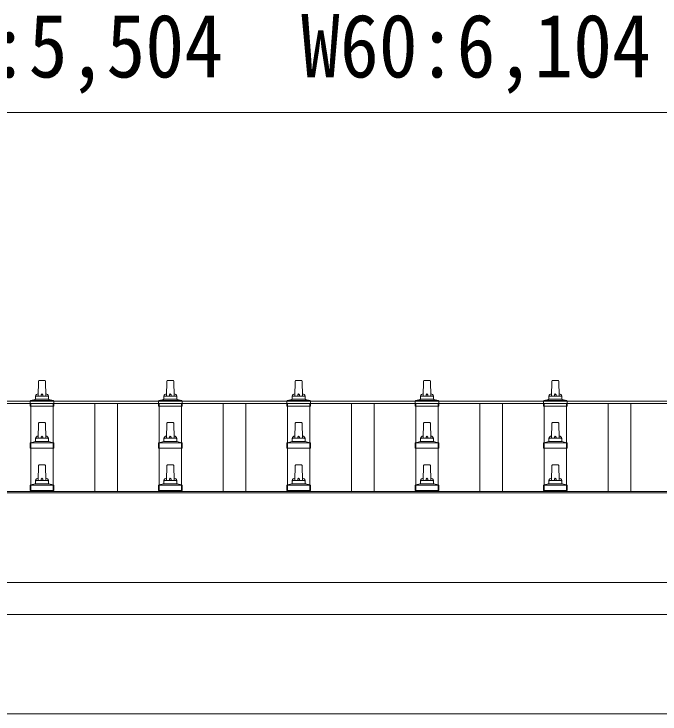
# Model space of a CAD drawing. Units: millimetres, scale not verified. Extents: x -13976 to 14131, y -9754 to 9646.
# Drawn here: x -7917 to -6911, y 2675 to 3766 of the extents above; entities that cross this region are included whole.
import ezdxf
from ezdxf.enums import TextEntityAlignment as Align

# ---------------------------------------------------------------- set-up
doc = ezdxf.new("R2010")
doc.units = ezdxf.units.MM
doc.header["$LTSCALE"] = 50
for name, color, linetype, lineweight in [('0-2_建具', 4, 'Continuous', 9), ('0-5_仕上げ', 5, 'Continuous', 5), ('0-6_手摺', 7, 'Continuous', 9)]:
    doc.layers.add(name, color=color, linetype=linetype, lineweight=lineweight)
doc.styles.add('ＭＳ ゴシック', font='')
doc.styles.get('ＭＳ ゴシック').set_extended_font_data('MS Gothic')

msp = doc.modelspace()

# ---------------------------------------------------------------- linework, layer by layer
at = {"layer": '0-2_建具'}
for p, q in [((-10896.66, 3162.78), (-4850.66, 3162.78)), ((-10896.66, 3159.19), (-4850.66, 3159.19)), ((-10894.66, 3021.8), (-4852.66, 3021.8)), ((-10894.66, 3019.91), (-4852.66, 3019.91)), ((-4852.66, 2880.02), (-10894.66, 2880.02)), ((-10894.66, 2830.2), (-4852.66, 2830.2)), ((-10780.01, 2674.78), (-4977.66, 2674.78))]:
    msp.add_line(p, q, dxfattribs=at)
at = {"layer": '0-5_仕上げ'}
for p, q in [((-7879.66, 3170.57), (-7878.93, 3194.1)), ((-7877.93, 3195.07), (-7869.38, 3195.07)), ((-7868.38, 3194.1), (-7867.66, 3170.57)), ((-7679.66, 3170.57), (-7678.93, 3194.1)), ((-7677.93, 3195.07), (-7669.38, 3195.07)), ((-7668.38, 3194.1), (-7667.66, 3170.57)), ((-7479.66, 3170.57), (-7478.93, 3194.1)), ((-7477.93, 3195.07), (-7469.38, 3195.07)), ((-7468.38, 3194.1), (-7467.66, 3170.57)), ((-7279.66, 3170.57), (-7278.93, 3194.1)), ((-7277.93, 3195.07), (-7269.38, 3195.07)), ((-7268.38, 3194.1), (-7267.66, 3170.57)), ((-7079.66, 3170.57), (-7078.93, 3194.1)), ((-7077.93, 3195.07), (-7069.38, 3195.07)), ((-7068.38, 3194.1), (-7067.66, 3170.57)), ((-7883.66, 3166.36), (-7883.66, 3170.57)), ((-7882.66, 3170.57), (-7864.66, 3170.57)), ((-7863.66, 3166.36), (-7863.66, 3170.57)), ((-7683.66, 3166.36), (-7683.66, 3170.57)), ((-7682.66, 3170.57), (-7664.66, 3170.57)), ((-7663.66, 3166.36), (-7663.66, 3170.57)), ((-7483.66, 3166.36), (-7483.66, 3170.57)), ((-7482.66, 3170.57), (-7464.66, 3170.57)), ((-7463.66, 3166.36), (-7463.66, 3170.57)), ((-7283.66, 3166.36), (-7283.66, 3170.57)), ((-7282.66, 3170.57), (-7264.66, 3170.57)), ((-7263.66, 3166.36), (-7263.66, 3170.57)), ((-7083.66, 3166.36), (-7083.66, 3170.57)), ((-7082.66, 3170.57), (-7064.66, 3170.57)), ((-7063.66, 3166.36), (-7063.66, 3170.57)), ((-7891.91, 3155.07), (-7891.91, 3162.79)), ((-7855.41, 3155.07), (-7891.91, 3155.07)), ((-7891.52, 3163.57), (-7855.79, 3163.57)), ((-7891.14, 3163.76), (-7884.42, 3165.39)), ((-7884.04, 3165.57), (-7863.27, 3165.57)), ((-7856.17, 3163.76), (-7862.89, 3165.39)), ((-7855.41, 3155.07), (-7855.41, 3162.79)), ((-7691.91, 3155.07), (-7691.91, 3162.79)), ((-7655.41, 3155.07), (-7691.91, 3155.07)), ((-7691.52, 3163.57), (-7655.79, 3163.57)), ((-7691.14, 3163.76), (-7684.42, 3165.39)), ((-7684.04, 3165.57), (-7663.27, 3165.57)), ((-7656.17, 3163.76), (-7662.89, 3165.39)), ((-7655.41, 3155.07), (-7655.41, 3162.79)), ((-7491.91, 3155.07), (-7491.91, 3162.79)), ((-7455.41, 3155.07), (-7491.91, 3155.07)), ((-7491.52, 3163.57), (-7455.79, 3163.57)), ((-7491.14, 3163.76), (-7484.42, 3165.39)), ((-7484.04, 3165.57), (-7463.27, 3165.57)), ((-7456.17, 3163.76), (-7462.89, 3165.39)), ((-7455.41, 3155.07), (-7455.41, 3162.79)), ((-7291.91, 3155.07), (-7291.91, 3162.79)), ((-7255.41, 3155.07), (-7291.91, 3155.07)), ((-7291.52, 3163.57), (-7255.79, 3163.57)), ((-7291.14, 3163.76), (-7284.42, 3165.39)), ((-7284.04, 3165.57), (-7263.27, 3165.57)), ((-7256.17, 3163.76), (-7262.89, 3165.39)), ((-7255.41, 3155.07), (-7255.41, 3162.79)), ((-7091.91, 3155.07), (-7091.91, 3162.79)), ((-7055.41, 3155.07), (-7091.91, 3155.07)), ((-7091.52, 3163.57), (-7055.79, 3163.57)), ((-7091.14, 3163.76), (-7084.42, 3165.39)), ((-7084.04, 3165.57), (-7063.27, 3165.57)), ((-7056.17, 3163.76), (-7062.89, 3165.39)), ((-7055.41, 3155.07), (-7055.41, 3162.79)), ((-7879.66, 3104.73), (-7878.93, 3128.25)), ((-7877.93, 3129.23), (-7869.38, 3129.23)), ((-7868.38, 3128.25), (-7867.66, 3104.73)), ((-7679.66, 3104.73), (-7678.93, 3128.25)), ((-7677.93, 3129.23), (-7669.38, 3129.23)), ((-7668.38, 3128.25), (-7667.66, 3104.73)), ((-7479.66, 3104.73), (-7478.93, 3128.25)), ((-7477.93, 3129.23), (-7469.38, 3129.23)), ((-7468.38, 3128.25), (-7467.66, 3104.73)), ((-7279.66, 3104.73), (-7278.93, 3128.25)), ((-7277.93, 3129.23), (-7269.38, 3129.23)), ((-7268.38, 3128.25), (-7267.66, 3104.73)), ((-7079.66, 3104.73), (-7078.93, 3128.25)), ((-7077.93, 3129.23), (-7069.38, 3129.23)), ((-7068.38, 3128.25), (-7067.66, 3104.73)), ((-7883.66, 3100.52), (-7883.66, 3104.73)), ((-7882.66, 3104.73), (-7864.66, 3104.73)), ((-7863.66, 3100.52), (-7863.66, 3104.73)), ((-7683.66, 3100.52), (-7683.66, 3104.73)), ((-7682.66, 3104.73), (-7664.66, 3104.73)), ((-7663.66, 3100.52), (-7663.66, 3104.73)), ((-7483.66, 3100.52), (-7483.66, 3104.73)), ((-7482.66, 3104.73), (-7464.66, 3104.73)), ((-7463.66, 3100.52), (-7463.66, 3104.73)), ((-7283.66, 3100.52), (-7283.66, 3104.73)), ((-7282.66, 3104.73), (-7264.66, 3104.73)), ((-7263.66, 3100.52), (-7263.66, 3104.73)), ((-7083.66, 3100.52), (-7083.66, 3104.73)), ((-7082.66, 3104.73), (-7064.66, 3104.73)), ((-7063.66, 3100.52), (-7063.66, 3104.73)), ((-7891.91, 3089.23), (-7891.91, 3096.94)), ((-7891.52, 3097.73), (-7855.79, 3097.73)), ((-7891.14, 3097.92), (-7884.42, 3099.55)), ((-7884.04, 3099.73), (-7863.27, 3099.73)), ((-7856.17, 3097.92), (-7862.89, 3099.55)), ((-7855.41, 3089.23), (-7855.41, 3096.94)), ((-7691.91, 3089.23), (-7691.91, 3096.94)), ((-7691.52, 3097.73), (-7655.79, 3097.73)), ((-7691.14, 3097.92), (-7684.42, 3099.55)), ((-7684.04, 3099.73), (-7663.27, 3099.73)), ((-7656.17, 3097.92), (-7662.89, 3099.55)), ((-7655.41, 3089.23), (-7655.41, 3096.94)), ((-7491.91, 3089.23), (-7491.91, 3096.94)), ((-7491.52, 3097.73), (-7455.79, 3097.73)), ((-7491.14, 3097.92), (-7484.42, 3099.55)), ((-7484.04, 3099.73), (-7463.27, 3099.73)), ((-7456.17, 3097.92), (-7462.89, 3099.55)), ((-7455.41, 3089.23), (-7455.41, 3096.94)), ((-7291.91, 3089.23), (-7291.91, 3096.94)), ((-7291.52, 3097.73), (-7255.79, 3097.73)), ((-7291.14, 3097.92), (-7284.42, 3099.55)), ((-7284.04, 3099.73), (-7263.27, 3099.73)), ((-7256.17, 3097.92), (-7262.89, 3099.55)), ((-7255.41, 3089.23), (-7255.41, 3096.94)), ((-7091.91, 3089.23), (-7091.91, 3096.94)), ((-7091.52, 3097.73), (-7055.79, 3097.73)), ((-7091.14, 3097.92), (-7084.42, 3099.55)), ((-7084.04, 3099.73), (-7063.27, 3099.73)), ((-7056.17, 3097.92), (-7062.89, 3099.55)), ((-7055.41, 3089.23), (-7055.41, 3096.94)), ((-7855.41, 3089.23), (-7891.91, 3089.23)), ((-7655.41, 3089.23), (-7691.91, 3089.23)), ((-7455.41, 3089.23), (-7491.91, 3089.23)), ((-7255.41, 3089.23), (-7291.91, 3089.23)), ((-7055.41, 3089.23), (-7091.91, 3089.23)), ((-7879.66, 3038.89), (-7878.93, 3062.41)), ((-7877.93, 3063.39), (-7869.38, 3063.39)), ((-7868.38, 3062.41), (-7867.66, 3038.89)), ((-7679.66, 3038.89), (-7678.93, 3062.41)), ((-7677.93, 3063.39), (-7669.38, 3063.39)), ((-7668.38, 3062.41), (-7667.66, 3038.89)), ((-7479.66, 3038.89), (-7478.93, 3062.41)), ((-7477.93, 3063.39), (-7469.38, 3063.39)), ((-7468.38, 3062.41), (-7467.66, 3038.89)), ((-7279.66, 3038.89), (-7278.93, 3062.41)), ((-7277.93, 3063.39), (-7269.38, 3063.39)), ((-7268.38, 3062.41), (-7267.66, 3038.89)), ((-7079.66, 3038.89), (-7078.93, 3062.41)), ((-7077.93, 3063.39), (-7069.38, 3063.39)), ((-7068.38, 3062.41), (-7067.66, 3038.89)), ((-7883.66, 3034.67), (-7883.66, 3038.89)), ((-7882.66, 3038.89), (-7864.66, 3038.89)), ((-7863.66, 3034.67), (-7863.66, 3038.89)), ((-7683.66, 3034.67), (-7683.66, 3038.89)), ((-7682.66, 3038.89), (-7664.66, 3038.89)), ((-7663.66, 3034.67), (-7663.66, 3038.89)), ((-7483.66, 3034.67), (-7483.66, 3038.89)), ((-7482.66, 3038.89), (-7464.66, 3038.89)), ((-7463.66, 3034.67), (-7463.66, 3038.89)), ((-7283.66, 3034.67), (-7283.66, 3038.89)), ((-7282.66, 3038.89), (-7264.66, 3038.89)), ((-7263.66, 3034.67), (-7263.66, 3038.89)), ((-7083.66, 3034.67), (-7083.66, 3038.89)), ((-7082.66, 3038.89), (-7064.66, 3038.89)), ((-7063.66, 3034.67), (-7063.66, 3038.89)), ((-7891.91, 3023.39), (-7891.91, 3031.1)), ((-7891.52, 3031.89), (-7855.79, 3031.89)), ((-7891.14, 3032.07), (-7884.42, 3033.7)), ((-7884.04, 3033.89), (-7863.27, 3033.89)), ((-7856.17, 3032.07), (-7862.89, 3033.7)), ((-7855.41, 3023.39), (-7855.41, 3031.1)), ((-7691.91, 3023.39), (-7691.91, 3031.1)), ((-7691.52, 3031.89), (-7655.79, 3031.89)), ((-7691.14, 3032.07), (-7684.42, 3033.7)), ((-7684.04, 3033.89), (-7663.27, 3033.89)), ((-7656.17, 3032.07), (-7662.89, 3033.7)), ((-7655.41, 3023.39), (-7655.41, 3031.1)), ((-7491.91, 3023.39), (-7491.91, 3031.1)), ((-7491.52, 3031.89), (-7455.79, 3031.89)), ((-7491.14, 3032.07), (-7484.42, 3033.7)), ((-7484.04, 3033.89), (-7463.27, 3033.89)), ((-7456.17, 3032.07), (-7462.89, 3033.7)), ((-7455.41, 3023.39), (-7455.41, 3031.1)), ((-7291.91, 3023.39), (-7291.91, 3031.1)), ((-7291.52, 3031.89), (-7255.79, 3031.89)), ((-7291.14, 3032.07), (-7284.42, 3033.7)), ((-7284.04, 3033.89), (-7263.27, 3033.89)), ((-7256.17, 3032.07), (-7262.89, 3033.7)), ((-7255.41, 3023.39), (-7255.41, 3031.1)), ((-7091.91, 3023.39), (-7091.91, 3031.1)), ((-7091.52, 3031.89), (-7055.79, 3031.89)), ((-7091.14, 3032.07), (-7084.42, 3033.7)), ((-7084.04, 3033.89), (-7063.27, 3033.89)), ((-7056.17, 3032.07), (-7062.89, 3033.7)), ((-7055.41, 3023.39), (-7055.41, 3031.1)), ((-7855.41, 3023.39), (-7891.91, 3023.39)), ((-7655.41, 3023.39), (-7691.91, 3023.39)), ((-7455.41, 3023.39), (-7491.91, 3023.39)), ((-7255.41, 3023.39), (-7291.91, 3023.39)), ((-7055.41, 3023.39), (-7091.91, 3023.39))]:
    msp.add_line(p, q, dxfattribs=at)
at = {"layer": '0-5_仕上げ', "color": 4, "lineweight": 9}
for p, q in [((-7891.16, 3021.8), (-7891.16, 3159.19)), ((-7856.16, 3021.8), (-7856.16, 3159.19)), ((-7791.16, 3021.8), (-7791.16, 3159.19)), ((-7756.16, 3021.8), (-7756.16, 3159.19)), ((-7691.16, 3021.8), (-7691.16, 3159.19)), ((-7656.16, 3021.8), (-7656.16, 3159.19)), ((-7591.16, 3021.8), (-7591.16, 3159.19)), ((-7556.16, 3021.8), (-7556.16, 3159.19)), ((-7491.16, 3021.8), (-7491.16, 3159.19)), ((-7456.16, 3021.8), (-7456.16, 3159.19)), ((-7391.16, 3021.8), (-7391.16, 3159.19)), ((-7356.16, 3021.8), (-7356.16, 3159.19)), ((-7291.16, 3021.8), (-7291.16, 3159.19)), ((-7256.16, 3021.8), (-7256.16, 3159.19)), ((-7191.16, 3021.8), (-7191.16, 3159.19)), ((-7156.16, 3021.8), (-7156.16, 3159.19)), ((-7091.16, 3021.8), (-7091.16, 3159.19)), ((-7056.16, 3021.8), (-7056.16, 3159.19)), ((-6991.16, 3021.8), (-6991.16, 3159.19)), ((-6956.16, 3021.8), (-6956.16, 3159.19))]:
    msp.add_line(p, q, dxfattribs=at)
at = {"layer": '0-5_仕上げ'}
for centre, radius, start, end in [((-7877.93, 3194.07), 1, 90, 178.60509), ((-7869.38, 3194.07), 1, 1.39491, 90), ((-7677.93, 3194.07), 1, 90, 178.60509), ((-7669.38, 3194.07), 1, 1.39491, 90), ((-7477.93, 3194.07), 1, 90, 178.60509), ((-7469.38, 3194.07), 1, 1.39491, 90), ((-7277.93, 3194.07), 1, 90, 178.60509), ((-7269.38, 3194.07), 1, 1.39491, 90), ((-7077.93, 3194.07), 1, 90, 178.60509), ((-7069.38, 3194.07), 1, 1.39491, 90), ((-7884.66, 3166.36), 1, 283.62699, 0), ((-7879.57, 3169.94), 4.13, 90, 171.17633), ((-7882.66, 3169.57), 1, 90, 180), ((-7870.32, 3170.57), 4.83, 133.60282, 180), ((-7876.99, 3170.57), 4.83, 0, 46.39718), ((-7867.74, 3169.94), 4.13, 8.82367, 90), ((-7864.66, 3169.57), 1, 0, 90), ((-7862.66, 3166.36), 1, 180, 256.37301), ((-7684.66, 3166.36), 1, 283.62699, 0), ((-7679.57, 3169.94), 4.13, 90, 171.17633), ((-7682.66, 3169.57), 1, 90, 180), ((-7670.32, 3170.57), 4.83, 133.60282, 180), ((-7676.99, 3170.57), 4.83, 0, 46.39718), ((-7667.74, 3169.94), 4.13, 8.82367, 90), ((-7664.66, 3169.57), 1, 0, 90), ((-7662.66, 3166.36), 1, 180, 256.37301), ((-7484.66, 3166.36), 1, 283.62699, 0), ((-7479.57, 3169.94), 4.13, 90, 171.17633), ((-7482.66, 3169.57), 1, 90, 180), ((-7470.32, 3170.57), 4.83, 133.60282, 180), ((-7476.99, 3170.57), 4.83, 0, 46.39718), ((-7467.74, 3169.94), 4.13, 8.82367, 90), ((-7464.66, 3169.57), 1, 0, 90), ((-7462.66, 3166.36), 1, 180, 256.37301), ((-7284.66, 3166.36), 1, 283.62699, 0), ((-7279.57, 3169.94), 4.13, 90, 171.17633), ((-7282.66, 3169.57), 1, 90, 180), ((-7270.32, 3170.57), 4.83, 133.60282, 180), ((-7276.99, 3170.57), 4.83, 0, 46.39718), ((-7267.74, 3169.94), 4.13, 8.82367, 90), ((-7264.66, 3169.57), 1, 0, 90), ((-7262.66, 3166.36), 1, 180, 256.37301), ((-7084.66, 3166.36), 1, 283.62699, 0), ((-7079.57, 3169.94), 4.13, 90, 171.17633), ((-7082.66, 3169.57), 1, 90, 180), ((-7070.32, 3170.57), 4.83, 133.60282, 180), ((-7076.99, 3170.57), 4.83, 0, 46.39718), ((-7067.74, 3169.94), 4.13, 8.82367, 90), ((-7064.66, 3169.57), 1, 0, 90), ((-7062.66, 3166.36), 1, 180, 256.37301), ((-7890.91, 3162.79), 1, 103.62699, 180), ((-7856.41, 3162.79), 1, 0, 76.37301), ((-7690.91, 3162.79), 1, 103.62699, 180), ((-7656.41, 3162.79), 1, 0, 76.37301), ((-7490.91, 3162.79), 1, 103.62699, 180), ((-7456.41, 3162.79), 1, 0, 76.37301), ((-7290.91, 3162.79), 1, 103.62699, 180), ((-7256.41, 3162.79), 1, 0, 76.37301), ((-7090.91, 3162.79), 1, 103.62699, 180), ((-7056.41, 3162.79), 1, 0, 76.37301), ((-7877.93, 3128.23), 1, 90, 178.60509), ((-7869.38, 3128.23), 1, 1.39491, 90), ((-7677.93, 3128.23), 1, 90, 178.60509), ((-7669.38, 3128.23), 1, 1.39491, 90), ((-7477.93, 3128.23), 1, 90, 178.60509), ((-7469.38, 3128.23), 1, 1.39491, 90), ((-7277.93, 3128.23), 1, 90, 178.60509), ((-7269.38, 3128.23), 1, 1.39491, 90), ((-7077.93, 3128.23), 1, 90, 178.60509), ((-7069.38, 3128.23), 1, 1.39491, 90), ((-7884.66, 3100.52), 1, 283.62699, 0), ((-7879.57, 3104.1), 4.13, 90, 171.17633), ((-7882.66, 3103.73), 1, 90, 180), ((-7870.32, 3104.73), 4.83, 133.60282, 180), ((-7876.99, 3104.73), 4.83, 0, 46.39718), ((-7867.74, 3104.1), 4.13, 8.82367, 90), ((-7864.66, 3103.73), 1, 0, 90), ((-7862.66, 3100.52), 1, 180, 256.37301), ((-7684.66, 3100.52), 1, 283.62699, 0), ((-7679.57, 3104.1), 4.13, 90, 171.17633), ((-7682.66, 3103.73), 1, 90, 180), ((-7670.32, 3104.73), 4.83, 133.60282, 180), ((-7676.99, 3104.73), 4.83, 0, 46.39718), ((-7667.74, 3104.1), 4.13, 8.82367, 90), ((-7664.66, 3103.73), 1, 0, 90), ((-7662.66, 3100.52), 1, 180, 256.37301), ((-7484.66, 3100.52), 1, 283.62699, 0), ((-7479.57, 3104.1), 4.13, 90, 171.17633), ((-7482.66, 3103.73), 1, 90, 180), ((-7470.32, 3104.73), 4.83, 133.60282, 180), ((-7476.99, 3104.73), 4.83, 0, 46.39718), ((-7467.74, 3104.1), 4.13, 8.82367, 90), ((-7464.66, 3103.73), 1, 0, 90), ((-7462.66, 3100.52), 1, 180, 256.37301), ((-7284.66, 3100.52), 1, 283.62699, 0), ((-7279.57, 3104.1), 4.13, 90, 171.17633), ((-7282.66, 3103.73), 1, 90, 180), ((-7270.32, 3104.73), 4.83, 133.60282, 180), ((-7276.99, 3104.73), 4.83, 0, 46.39718), ((-7267.74, 3104.1), 4.13, 8.82367, 90), ((-7264.66, 3103.73), 1, 0, 90), ((-7262.66, 3100.52), 1, 180, 256.37301), ((-7084.66, 3100.52), 1, 283.62699, 0), ((-7079.57, 3104.1), 4.13, 90, 171.17633), ((-7082.66, 3103.73), 1, 90, 180), ((-7070.32, 3104.73), 4.83, 133.60282, 180), ((-7076.99, 3104.73), 4.83, 0, 46.39718), ((-7067.74, 3104.1), 4.13, 8.82367, 90), ((-7064.66, 3103.73), 1, 0, 90), ((-7062.66, 3100.52), 1, 180, 256.37301), ((-7890.91, 3096.94), 1, 103.62699, 180), ((-7856.41, 3096.94), 1, 0, 76.37301), ((-7690.91, 3096.94), 1, 103.62699, 180), ((-7656.41, 3096.94), 1, 0, 76.37301), ((-7490.91, 3096.94), 1, 103.62699, 180), ((-7456.41, 3096.94), 1, 0, 76.37301), ((-7290.91, 3096.94), 1, 103.62699, 180), ((-7256.41, 3096.94), 1, 0, 76.37301), ((-7090.91, 3096.94), 1, 103.62699, 180), ((-7056.41, 3096.94), 1, 0, 76.37301), ((-7877.93, 3062.39), 1, 90, 178.60509), ((-7869.38, 3062.39), 1, 1.39491, 90), ((-7677.93, 3062.39), 1, 90, 178.60509), ((-7669.38, 3062.39), 1, 1.39491, 90), ((-7477.93, 3062.39), 1, 90, 178.60509), ((-7469.38, 3062.39), 1, 1.39491, 90), ((-7277.93, 3062.39), 1, 90, 178.60509), ((-7269.38, 3062.39), 1, 1.39491, 90), ((-7077.93, 3062.39), 1, 90, 178.60509), ((-7069.38, 3062.39), 1, 1.39491, 90), ((-7879.57, 3038.25), 4.13, 90, 171.17633), ((-7882.66, 3037.89), 1, 90, 180), ((-7870.32, 3038.89), 4.83, 133.60282, 180), ((-7876.99, 3038.89), 4.83, 0, 46.39718), ((-7867.74, 3038.25), 4.13, 8.82367, 90), ((-7864.66, 3037.89), 1, 0, 90), ((-7679.57, 3038.25), 4.13, 90, 171.17633), ((-7682.66, 3037.89), 1, 90, 180), ((-7670.32, 3038.89), 4.83, 133.60282, 180), ((-7676.99, 3038.89), 4.83, 0, 46.39718), ((-7667.74, 3038.25), 4.13, 8.82367, 90), ((-7664.66, 3037.89), 1, 0, 90), ((-7479.57, 3038.25), 4.13, 90, 171.17633), ((-7482.66, 3037.89), 1, 90, 180), ((-7470.32, 3038.89), 4.83, 133.60282, 180), ((-7476.99, 3038.89), 4.83, 0, 46.39718), ((-7467.74, 3038.25), 4.13, 8.82367, 90), ((-7464.66, 3037.89), 1, 0, 90), ((-7279.57, 3038.25), 4.13, 90, 171.17633), ((-7282.66, 3037.89), 1, 90, 180), ((-7270.32, 3038.89), 4.83, 133.60282, 180), ((-7276.99, 3038.89), 4.83, 0, 46.39718), ((-7267.74, 3038.25), 4.13, 8.82367, 90), ((-7264.66, 3037.89), 1, 0, 90), ((-7079.57, 3038.25), 4.13, 90, 171.17633), ((-7082.66, 3037.89), 1, 90, 180), ((-7070.32, 3038.89), 4.83, 133.60282, 180), ((-7076.99, 3038.89), 4.83, 0, 46.39718), ((-7067.74, 3038.25), 4.13, 8.82367, 90), ((-7064.66, 3037.89), 1, 0, 90), ((-7890.91, 3031.1), 1, 103.62699, 180), ((-7884.66, 3034.67), 1, 283.62699, 0), ((-7862.66, 3034.67), 1, 180, 256.37301), ((-7856.41, 3031.1), 1, 0, 76.37301), ((-7690.91, 3031.1), 1, 103.62699, 180), ((-7684.66, 3034.67), 1, 283.62699, 0), ((-7662.66, 3034.67), 1, 180, 256.37301), ((-7656.41, 3031.1), 1, 0, 76.37301), ((-7490.91, 3031.1), 1, 103.62699, 180), ((-7484.66, 3034.67), 1, 283.62699, 0), ((-7462.66, 3034.67), 1, 180, 256.37301), ((-7456.41, 3031.1), 1, 0, 76.37301), ((-7290.91, 3031.1), 1, 103.62699, 180), ((-7284.66, 3034.67), 1, 283.62699, 0), ((-7262.66, 3034.67), 1, 180, 256.37301), ((-7256.41, 3031.1), 1, 0, 76.37301), ((-7090.91, 3031.1), 1, 103.62699, 180), ((-7084.66, 3034.67), 1, 283.62699, 0), ((-7062.66, 3034.67), 1, 180, 256.37301), ((-7056.41, 3031.1), 1, 0, 76.37301)]:
    msp.add_arc(centre, radius, start, end, dxfattribs=at)
at = {"layer": '0-6_手摺', "color": 6}
msp.add_lwpolyline([(-10925.66, 3612.83), (-4821.66, 3612.83), (-4821.66, 3312.83)], dxfattribs=at)

# ---------------------------------------------------------------- texts
at = {"layer": '0-6_手摺', "style": 'ＭＳ ゴシック', "width": 0.9}
msp.add_text('W48:4,904\u3000W55:5,504\u3000W60:6,104', height=98.97, dxfattribs=at).set_placement((-8803.66, 3637.83), align=Align.BOTTOM_LEFT)

doc.saveas('drawing.dxf')
